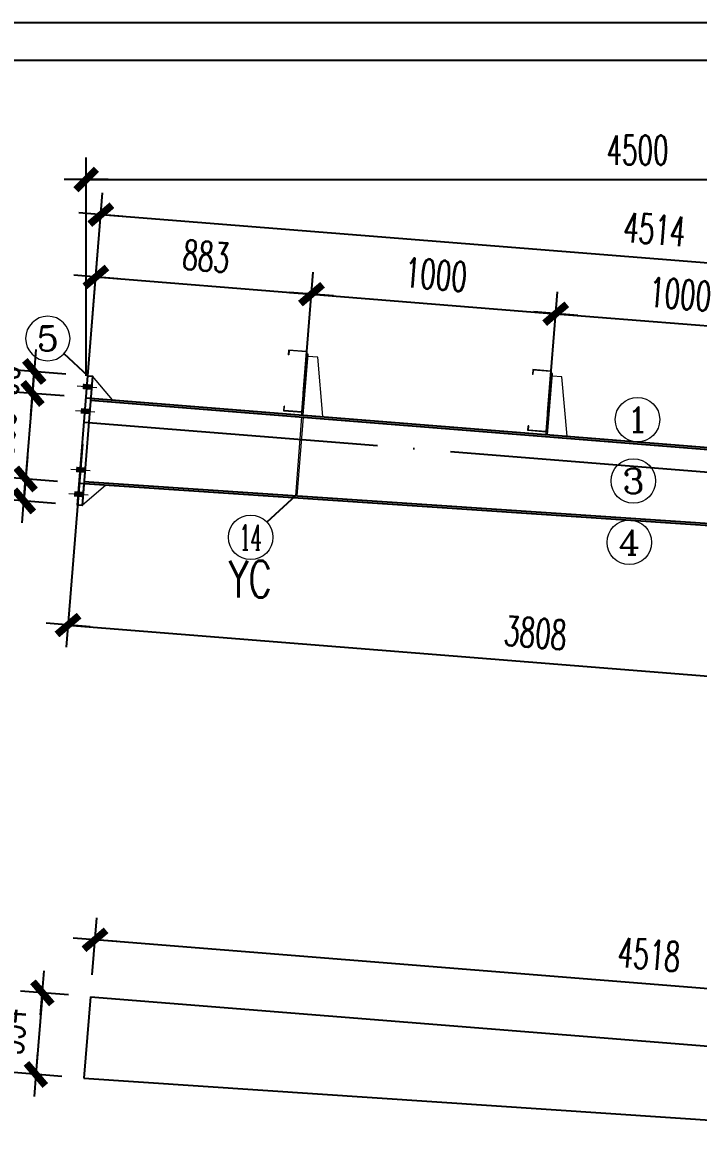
# Model space of a CAD drawing. Header units: inches. Extents: x 129725932 to 129894734, y 55771230 to 55809283.
# Drawn here: x 129815489 to 129818247, y 55804672 to 55809283 of the extents above; entities that cross this region are included whole.
import ezdxf
from ezdxf.enums import TextEntityAlignment as Align

# ---------------------------------------------------------------- set-up
doc = ezdxf.new("R2010")
doc.units = ezdxf.units.IN
doc.header["$MEASUREMENT"] = 0
doc.linetypes.add('ACAD_ISO04W100', pattern=[30, 24, -3, 0, -3])
for name, color, linetype, lineweight in [('Bolt', 252, 'Continuous', 9), ('灰线', 253, 'Continuous', 5), ('钢架', 7, 'Continuous', 25), ('黄线', 2, 'Continuous', 13)]:
    doc.layers.add(name, color=color, linetype=linetype, lineweight=lineweight)
for name, color, linetype in [('TK', 140, 'Continuous'), ('尺寸标注', 8, 'Continuous'), ('文字', 4, 'Continuous'), ('轴线', 1, 'ACAD_ISO04W100'), ('钢梁', 3, 'Continuous')]:
    doc.layers.add(name, color=color, linetype=linetype)
doc.styles.add('ARIAL', font='swisscl.ttf', dxfattribs={"width": 0.7})
doc.styles.add('COMPLEX', font='COMPLEX')
doc.styles.add('DIM_FONT', font='romans.shx', dxfattribs={"width": 0.618, "bigfont": '1hztxt.shx'})
doc.styles.add('HZXY', font='romand.shx', dxfattribs={"bigfont": 'hzxy.shx'})
doc.dimstyles.new('WGH(1)', dxfattribs={"dimscale": 1.2, "dimtxt": 100, "dimasz": 0.5, "dimexe": 75, "dimexo": 75, "dimgap": 50, "dimtad": 1, "dimdec": 0, "dimzin": 0, "dimdsep": 46, "dimtxsty": 'DIM_FONT', "dimblk1": '_DIMX', "dimblk2": '_DIMX', "dimsah": 1, "dimcen": 0.09, "dimclrd": 3, "dimclre": 3, "dimclrt": 7, "dimadec": 0, "dimazin": 0, "dimtfac": 1, "dimtdec": 0, "dimtix": 1, "dimtmove": 2, "dimatfit": 3, "dimldrblk": '_DIMX', "dimfxl": 0, "dimtolj": 1, "dimtzin": 0, "dimarcsym": 0})

# ---------------------------------------------------------------- blocks, each defined once
blk = doc.blocks.new('TK')
at = {"layer": 'TK', "lineweight": -3}
for p, q in [((6334425.8, 2870306.6), (6350948.5, 2870306.6)), ((6334425.8, 2870306.6), (6350948.5, 2870306.6)), ((6334425.8, 2870306.6), (6350948.5, 2870306.6)), ((6334425.8, 2870306.6), (6350948.5, 2870306.6)), ((6334917, 2870110.2), (6350752, 2870110.2)), ((6334917, 2870110.2), (6350752, 2870110.2))]:
    blk.add_line(p, q, dxfattribs=at)
for tag, height, style, width, p in [('PROJECT-NAME', 98.2, 'HZXY', 0.8, (6344531.8, 2859366.2)), ('ITEM-NAME', 98.2, 'HZXY', 0.8, (6346423, 2859369.9)), ('DISCIPLINE', 58.9, 'HZXY', 1, (6349472.7, 2859435.4)), ('STATUS', 58.9, 'HZXY', 0.8, (6350406.5, 2859350.8)), ('SCALE', 58.9, 'ARIAL', 1, (6349470.2, 2859271.1)), ('版本号', 58.9, 'HZXY', 1, (6342281.9, 2859251.5)), ('REWORK-DATE', 58.9, 'ARIAL', 1, (6342814.4, 2859259)), ('DRAWING-TITLE', 98.2, 'HZXY', 0.8, (6347969.5, 2859229.5)), ('DRAWING-TITLE', 98.2, 'HZXY', 0.8, (6347970.5, 2859098.8)), ('DATE', 58.9, 'ARIAL', 1, (6349468, 2859092.1)), ('版本号', 58.9, 'HZXY', 1, (6342281.9, 2859078.2)), ('REWORK-DATE', 58.9, 'ARIAL', 1, (6342814.4, 2859087.1)), ('DRAWING-TITLE', 98.2, 'HZXY', 0.8, (6347972.1, 2858962.5)), ('PROJECT-NUMBER', 58.9, 'ARIAL', 0.9, (6350395.7, 2859013.3)), ('版本号', 58.9, 'HZXY', 1, (6342281.9, 2858912.2)), ('REWORK-DATE', 58.9, 'ARIAL', 1, (6342814.4, 2858915.2)), ('DRAWING-NUMBER', 58.9, 'ARIAL', 1, (6349470.8, 2858922))]:
    blk.add_attdef(tag, text='', height=height, dxfattribs=dict(at, style=style, width=width)).set_placement(p, align=Align.MIDDLE)
blk = doc.blocks.new('CC250')
at = {"layer": '黄线'}
for p, q in [((128542863.8, 56084278.8), (128542903.6, 56084282.7)), ((128542902.6, 56084292.7), (128542908.6, 56084293.3)), ((128542927.5, 56084043.9), (128542902.6, 56084292.7)), ((128542907.6, 56084303.2), (128542982.2, 56084310.7)), ((128542907.6, 56084303.2), (128542932.4, 56084054.5)), ((128542933.4, 56084044.5), (128542908.6, 56084293.3)), ((128542910, 56084301.3), (128542980.2, 56084308.3)), ((128542910, 56084301.3), (128542934.4, 56084056.9)), ((128542980.2, 56084308.3), (128542982, 56084290.6)), ((128542982, 56084290.6), (128542984.2, 56084290.8)), ((128542982.2, 56084310.7), (128542984.2, 56084290.8)), ((128542847.9, 56084036), (128542863.8, 56084278.8)), ((128542906.6, 56084252.9), (128542914.7, 56084253.7)), ((128542921.5, 56084103.6), (128542929.6, 56084104.4)), ((128542932.4, 56084054.5), (128543007.1, 56084061.9)), ((128542934.4, 56084056.9), (128543004.7, 56084063.9)), ((128543002.9, 56084081.6), (128543005.1, 56084081.8)), ((128543004.7, 56084063.9), (128543002.9, 56084081.6)), ((128543007.1, 56084061.9), (128543005.1, 56084081.8)), ((128542933.4, 56084044.5), (128542847.9, 56084036))]:
    blk.add_line(p, q, dxfattribs=at)
at = {"layer": '黄线', "const_width": 14}
for points in [[(128542906.6, 56084252.9), (128542914.7, 56084253.7)], [(128542921.5, 56084103.6), (128542929.6, 56084104.4)]]:
    blk.add_lwpolyline(points, dxfattribs=at)
blk = doc.blocks.new('轴线标号')
at = {"lineweight": 13}
blk.add_circle((0, 0), 0.5, dxfattribs=at)
at = {"layer": '钢架', "lineweight": 13, "style": 'COMPLEX', "width": 1.041667}
blk.add_attdef('A', text='', height=0.56, dxfattribs=at).set_placement((-0.25, -0.28), (0.25, -0.28), align=Align.FIT)
blk = doc.blocks.new('_DIMX')
blk.add_line((-150, 0), (150, 0))
at = {"const_width": 50}
blk.add_lwpolyline([(-70, -70), (70, 70)], dxfattribs=at)
blk = doc.blocks.new('*D390')
at = {"layer": 'Defpoints', "color": 0}
for p in [(129815765.8, 55805307.5), (129815543, 55804990.3), (129815739.2, 55804974.6)]:
    blk.add_point(p, dxfattribs=at)
at = {"layer": '尺寸标注', "color": 3, "lineweight": -2}
for p, q in [((129815676.1, 55805314.7), (129815479.9, 55805330.4)), ((129815569.5, 55805322.6), (129815543, 55804990.9)), ((129815649.5, 55804981.8), (129815453.2, 55804997.5))]:
    blk.add_line(p, q, dxfattribs=at)
at = {"layer": '尺寸标注', "color": 3, "lineweight": -2, "xscale": 0.5999999999999995, "yscale": 0.5999999999999995, "zscale": 0.5999999999999995}
for p, rotation in [((129815569.6, 55805323.2), 85.4260787489664), ((129815543, 55804990.3), 265.4260787489664)]:
    blk.add_blockref('_DIMX', p, dxfattribs=dict(at, rotation=rotation))
at = {"layer": '尺寸标注', "color": 7, "insert": (129815436.7, 55805166.3), "char_height": 120, "attachment_point": 5, "rotation": 85.4261, "style": 'DIM_FONT'}
blk.add_mtext('\\A1;334', dxfattribs=at)
blk = doc.blocks.new('*D394')
at = {"layer": 'Defpoints', "color": 0}
for p in [(129815784.4, 55805539.8), (129815765.8, 55805307.5), (129820269.1, 55804947.3)]:
    blk.add_point(p, dxfattribs=at)
at = {"layer": '尺寸标注', "color": 3, "lineweight": -2}
for p, q in [((129815773, 55805397.3), (129815791.6, 55805629.5)), ((129820287.1, 55805179.6), (129815785, 55805539.8)), ((129820276.3, 55805037), (129820294.8, 55805269.3))]:
    blk.add_line(p, q, dxfattribs=at)
at = {"layer": '尺寸标注', "color": 3, "lineweight": -2, "xscale": 0.5999999999999995, "yscale": 0.5999999999999995, "zscale": 0.5999999999999995}
for p, rotation in [((129815784.4, 55805539.8), 175.4260787402988), ((129820287.7, 55805179.6), 355.4260787402988)]:
    blk.add_blockref('_DIMX', p, dxfattribs=dict(at, rotation=rotation))
at = {"layer": '尺寸标注', "color": 7, "insert": (129818045.6, 55805479.3), "char_height": 120, "attachment_point": 5, "rotation": 355.4261, "style": 'DIM_FONT'}
blk.add_mtext('\\A1;4518', dxfattribs=at)
blk = doc.blocks.new('*D403')
at = {"layer": 'Defpoints', "color": 0}
for p in [(129815755.7, 55807841.7), (129815529.2, 55807769.5), (129815748.5, 55807752)]:
    blk.add_point(p, dxfattribs=at)
at = {"layer": '尺寸标注', "color": 3, "lineweight": -2}
for p, q in [((129815666, 55807848.9), (129815446.7, 55807866.4)), ((129815536.4, 55807859.2), (129815529.2, 55807769.5)), ((129815536.5, 55807859.8), (129815536.5, 55807860.4)), ((129815658.8, 55807759.2), (129815439.5, 55807776.7)), ((129815529.2, 55807768.9), (129815529.2, 55807768.3))]:
    blk.add_line(p, q, dxfattribs=at)
at = {"layer": '尺寸标注', "color": 3, "lineweight": -2, "xscale": 0.5999999999999995, "yscale": 0.5999999999999995, "zscale": 0.5999999999999995}
for p, rotation in [((129815536.4, 55807859.2), 265.4260784480928), ((129815529.2, 55807769.5), 85.42607844809282)]:
    blk.add_blockref('_DIMX', p, dxfattribs=dict(at, rotation=rotation))
at = {"layer": '尺寸标注', "color": 7, "insert": (129815413.2, 55807824), "char_height": 120, "attachment_point": 5, "rotation": 85.4261, "style": 'DIM_FONT'}
blk.add_mtext('\\A1;90', dxfattribs=at)
blk = doc.blocks.new('*D404')
at = {"layer": 'Defpoints', "color": 0}
for p in [(129815748.5, 55807752), (129815501.3, 55807420.6), (129815720.6, 55807403.1)]:
    blk.add_point(p, dxfattribs=at)
at = {"layer": '尺寸标注', "color": 3, "lineweight": -2}
for p, q in [((129815658.8, 55807759.2), (129815439.5, 55807776.7)), ((129815529.2, 55807768.9), (129815501.4, 55807421.2)), ((129815630.9, 55807410.3), (129815411.6, 55807427.8))]:
    blk.add_line(p, q, dxfattribs=at)
at = {"layer": '尺寸标注', "color": 3, "lineweight": -2, "xscale": 0.5999999999999995, "yscale": 0.5999999999999995, "zscale": 0.5999999999999995}
for p, rotation in [((129815529.2, 55807769.5), 85.4260784480878), ((129815501.3, 55807420.6), 265.4260784480878)]:
    blk.add_blockref('_DIMX', p, dxfattribs=dict(at, rotation=rotation))
at = {"layer": '尺寸标注', "color": 7, "insert": (129815395.7, 55807604.7), "char_height": 120, "attachment_point": 5, "rotation": 85.4261, "style": 'DIM_FONT'}
blk.add_mtext('\\A1;350', dxfattribs=at)
blk = doc.blocks.new('*D405')
at = {"layer": 'Defpoints', "color": 0}
for p in [(129815720.6, 55807403.1), (129815494.2, 55807330.9), (129815713.4, 55807313.4)]:
    blk.add_point(p, dxfattribs=at)
at = {"layer": '尺寸标注', "color": 3, "lineweight": -2}
for p, q in [((129815630.9, 55807410.3), (129815411.6, 55807427.8)), ((129815501.3, 55807420.6), (129815494.2, 55807330.9)), ((129815501.4, 55807421.2), (129815501.4, 55807421.8)), ((129815623.7, 55807320.6), (129815404.4, 55807338.1)), ((129815494.1, 55807330.3), (129815494.1, 55807329.7))]:
    blk.add_line(p, q, dxfattribs=at)
at = {"layer": '尺寸标注', "color": 3, "lineweight": -2, "xscale": 0.5999999999999995, "yscale": 0.5999999999999995, "zscale": 0.5999999999999995}
for p, rotation in [((129815501.3, 55807420.6), 265.4260784480878), ((129815494.2, 55807330.9), 85.42607844808781)]:
    blk.add_blockref('_DIMX', p, dxfattribs=dict(at, rotation=rotation))
at = {"layer": '尺寸标注', "color": 7, "insert": (129815378.1, 55807385.4), "char_height": 120, "attachment_point": 5, "rotation": 85.4261, "style": 'DIM_FONT'}
blk.add_mtext('\\A1;90', dxfattribs=at)
blk = doc.blocks.new('*D409')
at = {"layer": 'Defpoints', "color": 0}
for p in [(129816667.9, 55808174.7), (129815748.5, 55807752), (129816628.5, 55807681.6)]:
    blk.add_point(p, dxfattribs=at)
at = {"layer": '尺寸标注', "color": 3, "lineweight": -2}
for p, q in [((129815755.7, 55807841.7), (129815795.2, 55808334.8)), ((129816635.6, 55807771.3), (129816675.1, 55808264.4)), ((129815788.6, 55808245), (129816667.3, 55808174.7))]:
    blk.add_line(p, q, dxfattribs=at)
at = {"layer": '尺寸标注', "color": 3, "lineweight": -2, "xscale": 0.5999999999999995, "yscale": 0.5999999999999995, "zscale": 0.5999999999999995}
for p, rotation in [((129815788, 55808245.1), 175.4260787403113), ((129816667.9, 55808174.7), 355.4260787403113)]:
    blk.add_blockref('_DIMX', p, dxfattribs=dict(at, rotation=rotation))
at = {"layer": '尺寸标注', "color": 7, "insert": (129816237.5, 55808329.5), "char_height": 120, "attachment_point": 5, "rotation": 355.4261, "style": 'DIM_FONT'}
blk.add_mtext('\\A1;883', dxfattribs=at)
blk = doc.blocks.new('*D410')
at = {"layer": 'Defpoints', "color": 0}
for p in [(129817664.7, 55808094.9), (129816628.5, 55807681.6), (129817625.3, 55807601.8)]:
    blk.add_point(p, dxfattribs=at)
at = {"layer": '尺寸标注', "color": 3, "lineweight": -2}
for p, q in [((129816635.6, 55807771.3), (129816675.1, 55808264.4)), ((129816668.5, 55808174.6), (129817664.1, 55808095)), ((129817632.5, 55807691.5), (129817671.9, 55808184.6))]:
    blk.add_line(p, q, dxfattribs=at)
at = {"layer": '尺寸标注', "color": 3, "lineweight": -2, "xscale": 0.5999999999999995, "yscale": 0.5999999999999995, "zscale": 0.5999999999999995}
for p, rotation in [((129816667.9, 55808174.7), 175.4260787403112), ((129817664.7, 55808094.9), 355.4260787403112)]:
    blk.add_blockref('_DIMX', p, dxfattribs=dict(at, rotation=rotation))
at = {"layer": '尺寸标注', "color": 7, "insert": (129817175.9, 55808254.4), "char_height": 120, "attachment_point": 5, "rotation": 355.4261, "style": 'DIM_FONT'}
blk.add_mtext('\\A1;1000', dxfattribs=at)
blk = doc.blocks.new('*D411')
at = {"layer": 'Defpoints', "color": 0}
for p in [(129818661.5, 55808015.2), (129817625.3, 55807601.8), (129818622.1, 55807522.1)]:
    blk.add_point(p, dxfattribs=at)
at = {"layer": '尺寸标注', "color": 3, "lineweight": -2}
for p, q in [((129817632.5, 55807691.5), (129817671.9, 55808184.6)), ((129817665.3, 55808094.9), (129818660.9, 55808015.2)), ((129818629.3, 55807611.8), (129818668.7, 55808104.9))]:
    blk.add_line(p, q, dxfattribs=at)
at = {"layer": '尺寸标注', "color": 3, "lineweight": -2, "xscale": 0.5999999999999995, "yscale": 0.5999999999999995, "zscale": 0.5999999999999995}
for p, rotation in [((129817664.7, 55808094.9), 175.4260787403112), ((129818661.5, 55808015.2), 355.4260787403112)]:
    blk.add_blockref('_DIMX', p, dxfattribs=dict(at, rotation=rotation))
at = {"layer": '尺寸标注', "color": 7, "insert": (129818172.7, 55808174.7), "char_height": 120, "attachment_point": 5, "rotation": 355.4261, "style": 'DIM_FONT'}
blk.add_mtext('\\A1;1000', dxfattribs=at)
blk = doc.blocks.new('*D419')
at = {"layer": 'Defpoints', "color": 0}
for p in [(129815808.3, 55808499.2), (129815748.5, 55807752), (129820248.5, 55807392)]:
    blk.add_point(p, dxfattribs=at)
at = {"layer": '尺寸标注', "color": 3, "lineweight": -2}
for p, q in [((129815755.7, 55807841.7), (129815815.5, 55808588.9)), ((129820307.7, 55808139.2), (129815808.9, 55808499.1)), ((129820255.7, 55807481.7), (129820315.5, 55808228.9))]:
    blk.add_line(p, q, dxfattribs=at)
at = {"layer": '尺寸标注', "color": 3, "lineweight": -2, "xscale": 0.5999999999999995, "yscale": 0.5999999999999995, "zscale": 0.5999999999999995}
for p, rotation in [((129815808.3, 55808499.2), 175.4260787492914), ((129820308.3, 55808139.2), 355.4260787492914)]:
    blk.add_blockref('_DIMX', p, dxfattribs=dict(at, rotation=rotation))
at = {"layer": '尺寸标注', "color": 7, "insert": (129818067.9, 55808438.8), "char_height": 120, "attachment_point": 5, "rotation": 355.4261, "style": 'DIM_FONT'}
blk.add_mtext('\\A1;4514', dxfattribs=at)
blk = doc.blocks.new('*D426')
at = {"layer": 'Defpoints', "color": 0}
for p in [(129820248.5, 55808642.8), (129815748.5, 55807752), (129820248.5, 55807392)]:
    blk.add_point(p, dxfattribs=at)
at = {"layer": '尺寸标注', "color": 3, "lineweight": -2}
for p, q in [((129815748.5, 55807842), (129815748.5, 55808732.8)), ((129820248.5, 55807482), (129820248.5, 55808732.8)), ((129815749.1, 55808642.8), (129820247.9, 55808642.8))]:
    blk.add_line(p, q, dxfattribs=at)
at = {"layer": '尺寸标注', "color": 3, "lineweight": -2, "xscale": 0.5999999999999995, "yscale": 0.5999999999999995, "zscale": 0.5999999999999995, "rotation": 180}
blk.add_blockref('_DIMX', (129815748.5, 55808642.8), dxfattribs=at)
at = {"layer": '尺寸标注', "color": 3, "lineweight": -2, "xscale": 0.5999999999999995, "yscale": 0.5999999999999995, "zscale": 0.5999999999999995}
blk.add_blockref('_DIMX', (129820248.5, 55808642.8), dxfattribs=at)
at = {"layer": '尺寸标注', "color": 7, "insert": (129817998.5, 55808762.8), "char_height": 120, "attachment_point": 5, "style": 'DIM_FONT'}
blk.add_mtext('\\A1;4500', dxfattribs=at)
blk = doc.blocks.new('*D434')
at = {"layer": 'Defpoints', "color": 0}
for p in [(129815740.6, 55807652.3), (129819536.2, 55807348.7), (129819469.9, 55806520.7)]:
    blk.add_point(p, dxfattribs=at)
at = {"layer": '尺寸标注', "color": 3, "lineweight": -2}
for p, q in [((129815733.4, 55807562.6), (129815667.1, 55806734.7)), ((129819529, 55807258.9), (129819462.8, 55806431)), ((129815674.9, 55806824.3), (129819469.3, 55806520.8))]:
    blk.add_line(p, q, dxfattribs=at)
at = {"layer": '尺寸标注', "color": 3, "lineweight": -2, "xscale": 0.5999999999999995, "yscale": 0.5999999999999995, "zscale": 0.5999999999999995}
for p, rotation in [((129815674.3, 55806824.4), 175.4260788082059), ((129819469.9, 55806520.7), 355.4260788082059)]:
    blk.add_blockref('_DIMX', p, dxfattribs=dict(at, rotation=rotation))
at = {"layer": '尺寸标注', "color": 7, "insert": (129817581.7, 55806792.2), "char_height": 120, "attachment_point": 5, "rotation": 355.4261, "style": 'DIM_FONT'}
blk.add_mtext('\\A1;3808', dxfattribs=at)

msp = doc.modelspace()

# ---------------------------------------------------------------- linework, layer by layer
for p, q in [((129815755.7, 55807841.7), (129815658.2, 55807931.8)), ((129816602.1, 55807351.7), (129816486, 55807244.5))]:
    msp.add_line(p, q)
at = {"layer": 'Bolt'}
for p, q in [((129815712.2, 55807800), (129815792, 55807793.6)), ((129815704.3, 55807700.3), (129815784, 55807694)), ((129815685.1, 55807461.1), (129815764.9, 55807454.7)), ((129815677.2, 55807361.4), (129815756.9, 55807355.1))]:
    msp.add_line(p, q, dxfattribs=at)
at = {"layer": 'Bolt', "const_width": 22}
for points in [[(129815770.1, 55807795.4), (129815734.2, 55807798.3)], [(129815762.1, 55807695.7), (129815726.2, 55807698.6)], [(129815742.9, 55807456.5), (129815707.1, 55807459.4)], [(129815735, 55807356.8), (129815699.1, 55807359.7)]]:
    msp.add_lwpolyline(points, dxfattribs=at)
at = {"layer": '灰线'}
for p, q in [((129816627.8, 55807673.6), (129816602.1, 55807351.7)), ((129816633.8, 55807673.1), (129816608.1, 55807351.3))]:
    msp.add_line(p, q, dxfattribs=at)
for points in [[(129815773.7, 55807840.3), (129815766.5, 55807750.5), (129815856.2, 55807743.4), (129815773.7, 55807840.3)], [(129815731.4, 55807311.9), (129815738.6, 55807401.9), (129815828.4, 55807395.9), (129815731.4, 55807311.9)]]:
    msp.add_lwpolyline(points, dxfattribs=at)
at = {"layer": '轴线', "ltscale": 50}
msp.add_line((129815740.6, 55807652.3), (129820248.5, 55807291.7), dxfattribs=at)
at = {"layer": '钢梁'}
for p, q in [((129815748.5, 55807752), (129820248.5, 55807392)), ((129815765.8, 55807742.6), (129820248.5, 55807384)), ((129815720.6, 55807403.1), (129819973.5, 55807117.4)), ((129815739.2, 55807409.6), (129819973.5, 55807125.5)), ((129815765.8, 55805307.5), (129815739.2, 55804974.6)), ((129815765.8, 55805307.5), (129820269.1, 55804947.3)), ((129815739.2, 55804974.6), (129820247.1, 55804672.1))]:
    msp.add_line(p, q, dxfattribs=at)
msp.add_lwpolyline([(129815755.7, 55807841.7), (129815773.7, 55807840.3), (129815731.4, 55807311.9), (129815713.4, 55807313.4)], close=True, dxfattribs=at)

# ---------------------------------------------------------------- block references
at = {"xscale": 0.7828574404120445, "yscale": 0.7828574366867542, "zscale": 0.7828574420539636}
msp.add_blockref('TK', (124855626.8, 53562242.2), dxfattribs=at)
ref = msp.add_blockref('轴线标号', (129815591.8, 55807993.8), dxfattribs=dict(xscale=-181.6396958827972, yscale=181.6396958827972, zscale=181.6396958822698, rotation=2.785807584615441e-07))
ref.add_attrib('A', '5', dxfattribs={"layer": '钢架', "lineweight": 13, "height": 101.7, "rotation": 0, "style": 'COMPLEX', "width": 1.339286}).set_placement((129815546.4, 55807942.9), (129815637.2, 55807942.9), align=Align.FIT)
ref = msp.add_blockref('轴线标号', (129817998.5, 55807662.8), dxfattribs=dict(xscale=181.6396958827972, yscale=181.6396958827972, zscale=181.6396958822698, rotation=179.9999997362239))
ref.add_attrib('A', '1', dxfattribs={"layer": '钢架', "lineweight": 13, "height": 101.7, "rotation": 0, "style": 'COMPLEX', "width": 2.083333}).set_placement((129817953.1, 55807611.9), (129818043.9, 55807611.9), align=Align.FIT)
ref = msp.add_blockref('轴线标号', (129817981.7, 55807412.3), dxfattribs=dict(xscale=181.6396958827972, yscale=181.6396958827972, zscale=181.6396958822698, rotation=179.9999997362239))
ref.add_attrib('A', '3', dxfattribs={"layer": '钢架', "lineweight": 13, "height": 101.7, "rotation": 0, "style": 'COMPLEX', "width": 1.339286}).set_placement((129817936.3, 55807361.4), (129818027.1, 55807361.4), align=Align.FIT)
ref = msp.add_blockref('轴线标号', (129816419.7, 55807182.5), dxfattribs=dict(xscale=181.6396958827972, yscale=181.6396958827972, zscale=181.6396958822698, rotation=179.9999997273786))
ref.add_attrib('A', '14', dxfattribs={"layer": '钢架', "lineweight": 13, "height": 101.72, "style": 'COMPLEX', "width": 0.604839}).set_placement((129816374.3, 55807131.7), (129816465.1, 55807131.7), align=Align.FIT)
ref = msp.add_blockref('轴线标号', (129817964.9, 55807161.7), dxfattribs=dict(xscale=181.6396958827972, yscale=181.6396958827972, zscale=181.6396958822698, rotation=179.9999997362239))
ref.add_attrib('A', '4', dxfattribs={"layer": '钢架', "lineweight": 13, "height": 101.7, "rotation": 0, "style": 'COMPLEX', "width": 1.171875}).set_placement((129817919.5, 55807110.9), (129818010.3, 55807110.9), align=Align.FIT)
at = {"layer": '黄线', "xscale": -1, "rotation": 1.13667202980885}
for p in [(259446827.1, 2284626.8), (259447823.9, 2284547)]:
    msp.add_blockref('CC250', p, dxfattribs=at)

# ---------------------------------------------------------------- texts
at = {"layer": '文字', "lineweight": -3, "ltscale": 1.5, "style": 'DIM_FONT', "width": 0.7}
msp.add_text('YC', height=150, dxfattribs=at).set_placement((129816330, 55806936.8))

# ---------------------------------------------------------------- dimensions: what is measured, and where the dimension line sits
at = {"layer": '尺寸标注'}
dim = msp.add_linear_dim(base=(129820248.5, 55808642.8), p1=(129815748.5, 55807752), p2=(129820248.5, 55807392), dimstyle='WGH(1)', override={"dimfxl": 250}, dxfattribs=at)
dim.commit()
dim.dimension.update_dxf_attribs({"geometry": '*D426', "text_midpoint": (129817998.5, 55808762.8)})
for p1, p2, distance, picture, middle in [((129820248.5, 55807392), (129815748.5, 55807752), -749.6, '*D419', (129818067.9, 55808438.8)), ((129815748.5, 55807752), (129816628.5, 55807681.6), 494.7, '*D409', (129816237.5, 55808329.5)), ((129815755.7, 55807841.7), (129815748.5, 55807752), -220, '*D403', (129815413.2, 55807824)), ((129815740.6, 55807652.3), (129819536.2, 55807348.7), -830.6, '*D434', (129817581.7, 55806792.2)), ((129820269.1, 55804947.3), (129815765.8, 55805307.5), -233, '*D394', (129818045.6, 55805479.3)), ((129815765.8, 55805307.5), (129815739.2, 55804974.6), -196.9, '*D390', (129815436.7, 55805166.3))]:
    dim = msp.add_aligned_dim(p1=p1, p2=p2, distance=distance, dimstyle='WGH(1)', override={"dimfxl": 250}, dxfattribs=at)
    dim.commit()
    dim.dimension.update_dxf_attribs({"geometry": picture, "text_midpoint": middle})
for base, p1, p2, angle, picture, middle in [((129817664.7, 55808094.9), (129816628.5, 55807681.6), (129817625.3, 55807601.8), 175.4261, '*D410', (129817175.9, 55808254.4)), ((129818661.5, 55808015.2), (129817625.3, 55807601.8), (129818622.1, 55807522.1), 175.4261, '*D411', (129818172.7, 55808174.7)), ((129815501.3, 55807420.6), (129815748.5, 55807752), (129815720.6, 55807403.1), 85.4261, '*D404', (129815395.7, 55807604.7)), ((129815494.2, 55807330.9), (129815720.6, 55807403.1), (129815713.4, 55807313.4), 85.4261, '*D405', (129815378.1, 55807385.4))]:
    dim = msp.add_linear_dim(base=base, p1=p1, p2=p2, angle=angle, dimstyle='WGH(1)', override={"dimfxl": 250}, dxfattribs=at)
    dim.commit()
    dim.dimension.update_dxf_attribs({"geometry": picture, "text_midpoint": middle})

doc.saveas('drawing.dxf')
